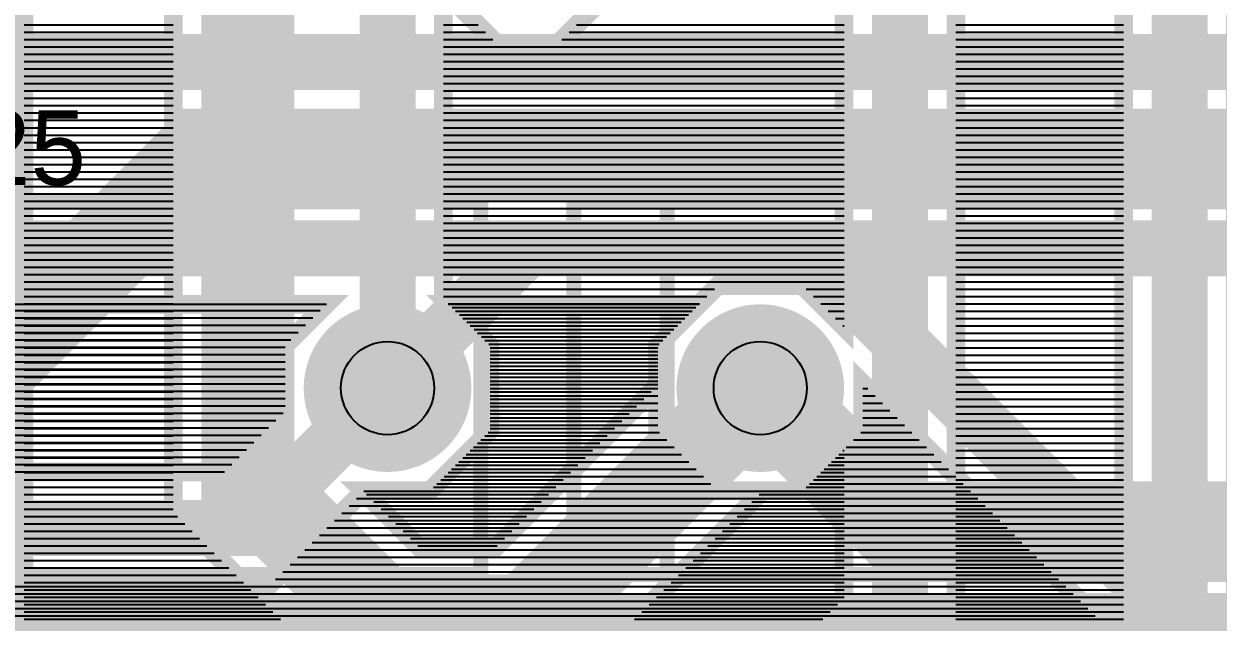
# Model space of a CAD drawing. Header units: inches. Extents: x -5.9 to 5.9, y -1.2 to 1.2.
# Drawn here: x 0.714 to 1.355, y -0.757 to -0.436 of the extents above; entities that cross this region are included whole.
import ezdxf

# ---------------------------------------------------------------- set-up
doc = ezdxf.new("R2010")
doc.units = ezdxf.units.IN
doc.layers.get('0').update_dxf_attribs({"linetype": 'CONTINUOUS'})

# ---------------------------------------------------------------- blocks, each defined once
blk = doc.blocks.new('EPAD')
at = {"const_width": 0.5}
blk.add_lwpolyline([(-0.25, 0, 1), (0.25, 0, 1)], format="xyb", close=True, dxfattribs=at)

msp = doc.modelspace()

# ---------------------------------------------------------------- linework, layer by layer
for points, const_width in [([(1.139059, 0.296074), (1.139059, -0.283719), (1.164059, -0.308719), (1.164059, -0.344074), (1.214059, -0.394074), (1.214059, -0.768926)], 0.01), ([(-1.090941, -0.7315), (-1.015941, -0.7315), (-0.990941, -0.7065), (0.609059, -0.7065), (0.809059, -0.5065), (2.159059, -0.5065), (2.234059, -0.4315), (2.234059, -0.1565), (2.109059, -0.0315)], 0.05), ([(1.364059, -0.119074), (1.364059, -0.818926), (1.159059, -1.023926), (1.159059, -1.052211), (1.12977, -1.0815), (1.088348, -1.0815), (1.059059, -1.052211), (1.059059, -1.010789), (1.088348, -0.9815), (1.116633, -0.9815), (1.304059, -0.794074), (1.304059, -0.119074), (1.321633, -0.1015), (1.346485, -0.1015), (1.364059, -0.119074)], 0.01), ([(0.892491, -0.7965), (0.794059, -0.698068), (0.794059, -0.239932), (0.817491, -0.2165), (0.944059, -0.2165), (0.944059, -0.1715), (0.83977, -0.1715), (0.82977, -0.1815), (0.788348, -0.1815), (0.759059, -0.152211), (0.759059, -0.123926), (0.746485, -0.1365), (0.721633, -0.1365), (0.714059, -0.128926), (0.714059, -0.818926)], 0.01), ([(1.109059, -1.0315), (1.334059, -0.8065), (1.334059, -0.1315)], 0.03), ([(1.109059, -0.6315), (0.984059, -0.7565), (0.909059, -0.7565), (0.834059, -0.6815), (0.834059, -0.2565), (0.959059, -0.2565)], 0.05), ([(1.709059, -0.9315), (1.709059, -0.5065), (1.659059, -0.4565), (-0.565941, -0.4565), (-0.690941, -0.3315)], 0.03), ([(0.909059, -0.6315), (0.909059, -0.3315)], 0.03), ([(1.109059, -0.3315), (1.184059, -0.4065), (1.184059, -0.7565), (1.109059, -0.8315)], 0.03), ([(0.939059, -0.372211), (0.939059, -0.583719), (0.964059, -0.608719), (0.964059, -0.654281), (0.931841, -0.6865), (0.895626, -0.6865), (0.925627, -0.7165), (0.967491, -0.7165), (1.054059, -0.629932), (1.054059, -0.608719), (1.086278, -0.5765), (1.131841, -0.5765), (1.154059, -0.598719), (1.154059, -0.418926)], 0.01), ([(2.059059, -0.4565), (0.184059, -0.4565), (0.134059, -0.4065), (-1.240941, -0.4065), (-1.290941, -0.4565), (-1.290941, -0.7815), (-1.340941, -0.8315), (-2.390941, -0.8315), (-2.590941, -1.0315)], 0.03), ([(1.024059, -0.423069), (1.000628, -0.4465), (0.967491, -0.4465), (0.944059, -0.423069)], 0.01), ([(0.459059, -0.7315), (0.959059, -0.7315), (0.959059, -0.5315), (0.459059, -0.5315), (0.459059, -0.7315)], 0.008), ([(0.459059, -0.7315), (0.959059, -0.7315), (0.959059, -0.5315), (0.459059, -0.5315), (0.459059, -0.7315)], 0.008), ([(0.459059, -0.7315), (0.959059, -0.7315), (0.959059, -0.5315), (0.459059, -0.5315), (0.459059, -0.7315)], 0.008), ([(1.009059, -0.7315), (2.159059, -0.7315), (2.159059, -0.5315), (1.009059, -0.5315), (1.009059, -0.7315)], 0.008), ([(1.009059, -0.7315), (2.159059, -0.7315), (2.159059, -0.5315), (1.009059, -0.5315), (1.009059, -0.7315)], 0.008), ([(1.009059, -0.7315), (2.159059, -0.7315), (2.159059, -0.5315), (1.009059, -0.5315), (1.009059, -0.7315)], 0.008), ([(1.059059, -0.5315), (1.059059, -0.7315)], 0.008), ([(1.059059, -0.5315), (1.059059, -0.7315)], 0.008), ([(1.059059, -0.5315), (1.059059, -0.7315)], 0.008), ([(2.109059, -0.9315), (2.034059, -1.0065), (1.584059, -1.0065), (1.134059, -0.5565), (0.409059, -0.5565), (0.359059, -0.6065), (0.034059, -0.6065)], 0.03), ([(3.409059, -0.6315), (3.359059, -0.5815), (2.234059, -0.5815), (2.209059, -0.5565), (0.984059, -0.5565), (0.909059, -0.6315)], 0.03), ([(0.034769, -0.7865), (0.621633, -0.7865), (0.654059, -0.818926), (0.654059, -0.818926), (0.671633, -0.8365), (0.696485, -0.8365), (0.714059, -0.818926), (0.714059, -0.794074), (0.696485, -0.7765), (0.696485, -0.7765), (0.656484, -0.7365), (0.846485, -0.7365), (0.896485, -0.6865), (0.931841, -0.6865), (0.964059, -0.654281), (0.964059, -0.608719), (0.94184, -0.5865), (1.076278, -0.5865), (1.054059, -0.608719)], 0.01), ([(0.854059, -0.608719), (0.854059, -0.644074), (0.821633, -0.6765), (0.54184, -0.6765), (0.564059, -0.654281), (0.564059, -0.608719), (0.54184, -0.5865), (0.876278, -0.5865), (0.854059, -0.608719)], 0.01), ([(1.054059, -0.608719), (1.054059, -0.654281), (1.086278, -0.6865), (1.131841, -0.6865), (1.164059, -0.654281), (1.164059, -0.628925), (1.516634, -0.9815), (1.488348, -0.9815), (1.459059, -1.010789), (1.459059, -1.052211), (1.483349, -1.0765), (1.134769, -1.0765), (1.159059, -1.052211), (1.159059, -1.010789), (1.12977, -0.9815), (1.088348, -0.9815), (1.068348, -1.0015), (0.946485, -1.0015), (0.846485, -0.9015), (0.656841, -0.9015)], 0.01), ([(1.109059, -0.6315), (1.184059, -0.7065), (2.184059, -0.7065)], 0.05), ([(0.909059, -0.6315), (0.834059, -0.7065), (-0.765941, -0.7065), (-1.090941, -1.0315)], 0.03), ([(2.234059, -0.6315), (2.234059, -0.7565), (0.084059, -0.7565), (0.009059, -0.8315)], 0.03), ([(1.116633, -0.7815), (1.154059, -0.744074), (1.154059, -0.664281), (1.131841, -0.6865), (1.110627, -0.6865), (1.000627, -0.7965)], 0.01)]:
    msp.add_lwpolyline(points, dxfattribs=dict(const_width=const_width))
for points in [[(0.714059, -0.436634), (0.794059, -0.436634)], [(0.714059, -0.440571), (0.794059, -0.440571)], [(0.939059, -0.436634), (0.957625, -0.436634)], [(0.939059, -0.440571), (0.961562, -0.440571)], [(1.006556, -0.440571), (1.154059, -0.440571)], [(1.010493, -0.436634), (1.154059, -0.436634)], [(1.214059, -0.436634), (1.304059, -0.436634)], [(1.214059, -0.440571), (1.304059, -0.440571)], [(0.714059, -0.444508), (0.794059, -0.444508)], [(0.714059, -0.448445), (0.794059, -0.448445)], [(0.939059, -0.444508), (0.965499, -0.444508)], [(0.939059, -0.448445), (1.154059, -0.448445)], [(1.002619, -0.444508), (1.154059, -0.444508)], [(1.214059, -0.444508), (1.304059, -0.444508)], [(1.214059, -0.448445), (1.304059, -0.448445)], [(0.714059, -0.452382), (0.794059, -0.452382)], [(0.939059, -0.452382), (1.154059, -0.452382)], [(1.214059, -0.452382), (1.304059, -0.452382)], [(0.714059, -0.456319), (0.794059, -0.456319)], [(0.714059, -0.460256), (0.794059, -0.460256)], [(0.939059, -0.456319), (1.154059, -0.456319)], [(0.939059, -0.460256), (1.154059, -0.460256)], [(1.214059, -0.456319), (1.304059, -0.456319)], [(1.214059, -0.460256), (1.304059, -0.460256)], [(0.714059, -0.464193), (0.794059, -0.464193)], [(0.939059, -0.464193), (1.154059, -0.464193)], [(1.214059, -0.464193), (1.304059, -0.464193)], [(0.714059, -0.46813), (0.794059, -0.46813)], [(0.714059, -0.472067), (0.794059, -0.472067)], [(0.939059, -0.46813), (1.154059, -0.46813)], [(0.939059, -0.472067), (1.154059, -0.472067)], [(1.214059, -0.46813), (1.304059, -0.46813)], [(1.214059, -0.472067), (1.304059, -0.472067)], [(0.714059, -0.476004), (0.794059, -0.476004)], [(0.714059, -0.479941), (0.794059, -0.479941)], [(0.939059, -0.476004), (1.154059, -0.476004)], [(0.939059, -0.479941), (1.154059, -0.479941)], [(1.214059, -0.476004), (1.304059, -0.476004)], [(1.214059, -0.479941), (1.304059, -0.479941)], [(0.714059, -0.483878), (0.794059, -0.483878)], [(0.939059, -0.483878), (1.154059, -0.483878)], [(1.214059, -0.483878), (1.304059, -0.483878)], [(0.714059, -0.487815), (0.794059, -0.487815)], [(0.714059, -0.491752), (0.794059, -0.491752)], [(0.939059, -0.487815), (1.154059, -0.487815)], [(0.939059, -0.491752), (1.154059, -0.491752)], [(1.214059, -0.487815), (1.304059, -0.487815)], [(1.214059, -0.491752), (1.304059, -0.491752)], [(0.714059, -0.495689), (0.794059, -0.495689)], [(0.714059, -0.499626), (0.794059, -0.499626)], [(0.939059, -0.495689), (1.154059, -0.495689)], [(0.939059, -0.499626), (1.154059, -0.499626)], [(1.214059, -0.495689), (1.304059, -0.495689)], [(1.214059, -0.499626), (1.304059, -0.499626)], [(0.714059, -0.503563), (0.794059, -0.503563)], [(0.939059, -0.503563), (1.154059, -0.503563)], [(1.214059, -0.503563), (1.304059, -0.503563)], [(0.714059, -0.5075), (0.794059, -0.5075)], [(0.714059, -0.511437), (0.794059, -0.511437)], [(0.939059, -0.5075), (1.154059, -0.5075)], [(0.939059, -0.511437), (1.154059, -0.511437)], [(1.214059, -0.5075), (1.304059, -0.5075)], [(1.214059, -0.511437), (1.304059, -0.511437)], [(0.714059, -0.515374), (0.794059, -0.515374)], [(0.939059, -0.515374), (1.154059, -0.515374)], [(1.214059, -0.515374), (1.304059, -0.515374)], [(0.714059, -0.519311), (0.794059, -0.519311)], [(0.714059, -0.523248), (0.794059, -0.523248)], [(0.939059, -0.519311), (1.154059, -0.519311)], [(0.939059, -0.523248), (1.154059, -0.523248)], [(1.214059, -0.519311), (1.304059, -0.519311)], [(1.214059, -0.523248), (1.304059, -0.523248)], [(0.714059, -0.527185), (0.794059, -0.527185)], [(0.714059, -0.531122), (0.794059, -0.531122)], [(0.939059, -0.527185), (1.154059, -0.527185)], [(0.939059, -0.531122), (1.154059, -0.531122)], [(1.214059, -0.527185), (1.304059, -0.527185)], [(1.214059, -0.531122), (1.304059, -0.531122)], [(0.714059, -0.535059), (0.794059, -0.535059)], [(0.939059, -0.535059), (1.154059, -0.535059)], [(1.214059, -0.535059), (1.304059, -0.535059)], [(0.714059, -0.538996), (0.794059, -0.538996)], [(0.714059, -0.542933), (0.794059, -0.542933)], [(0.939059, -0.538996), (1.154059, -0.538996)], [(0.939059, -0.542933), (1.154059, -0.542933)], [(1.214059, -0.538996), (1.304059, -0.538996)], [(1.214059, -0.542933), (1.304059, -0.542933)], [(0.714059, -0.54687), (0.794059, -0.54687)], [(0.714059, -0.550807), (0.794059, -0.550807)], [(0.939059, -0.54687), (1.154059, -0.54687)], [(0.939059, -0.550807), (1.154059, -0.550807)], [(1.214059, -0.54687), (1.304059, -0.54687)], [(1.214059, -0.550807), (1.304059, -0.550807)], [(0.714059, -0.554744), (0.794059, -0.554744)], [(0.939059, -0.554744), (1.154059, -0.554744)], [(1.214059, -0.554744), (1.304059, -0.554744)], [(0.714059, -0.558681), (0.794059, -0.558681)], [(0.714059, -0.562618), (0.794059, -0.562618)], [(0.939059, -0.558681), (1.154059, -0.558681)], [(0.939059, -0.562618), (1.154059, -0.562618)], [(1.214059, -0.558681), (1.304059, -0.558681)], [(1.214059, -0.562618), (1.304059, -0.562618)], [(0.714059, -0.566555), (0.794059, -0.566555)], [(0.939059, -0.566555), (1.154059, -0.566555)], [(1.214059, -0.566555), (1.304059, -0.566555)], [(0.714059, -0.570492), (0.794059, -0.570492)], [(0.714059, -0.574429), (0.794059, -0.574429)], [(0.939059, -0.570492), (1.154059, -0.570492)], [(0.939059, -0.574429), (1.154059, -0.574429)], [(1.214059, -0.570492), (1.304059, -0.570492)], [(1.214059, -0.574429), (1.304059, -0.574429)], [(0.714059, -0.578366), (0.794059, -0.578366)], [(0.714059, -0.582303), (0.794059, -0.582303)], [(0.939059, -0.578366), (1.084412, -0.578366)], [(0.939059, -0.582303), (1.080475, -0.582303)], [(1.133706, -0.578366), (1.154059, -0.578366)], [(1.137643, -0.582303), (1.154059, -0.582303)], [(1.214059, -0.578366), (1.304059, -0.578366)], [(1.214059, -0.582303), (1.304059, -0.582303)], [(0.54184, -0.5865), (0.876278, -0.5865)], [(0.714059, -0.58624), (0.794059, -0.58624)], [(0.94158, -0.58624), (1.076538, -0.58624)], [(0.94184, -0.5865), (1.076278, -0.5865)], [(0.943652, -0.588311), (1.074467, -0.588311)], [(1.14158, -0.58624), (1.154059, -0.58624)], [(1.214059, -0.58624), (1.304059, -0.58624)], [(0.545226, -0.589886), (0.872892, -0.589886)], [(0.549163, -0.593823), (0.868955, -0.593823)], [(0.714059, -0.590177), (0.794059, -0.590177)], [(0.714059, -0.594114), (0.794059, -0.594114)], [(0.945517, -0.590177), (1.072601, -0.590177)], [(0.947589, -0.592248), (1.07053, -0.592248)], [(0.949454, -0.594114), (1.068664, -0.594114)], [(1.145517, -0.590177), (1.154059, -0.590177)], [(1.149454, -0.594114), (1.154059, -0.594114)], [(1.214059, -0.590177), (1.304059, -0.590177)], [(1.214059, -0.594114), (1.304059, -0.594114)], [(0.5531, -0.59776), (0.865018, -0.59776)], [(0.557037, -0.601697), (0.861081, -0.601697)], [(0.714059, -0.598051), (0.794059, -0.598051)], [(0.714059, -0.601988), (0.794059, -0.601988)], [(0.951526, -0.596185), (1.066593, -0.596185)], [(0.953391, -0.598051), (1.064727, -0.598051)], [(0.955463, -0.600122), (1.062656, -0.600122)], [(0.957328, -0.601988), (1.06079, -0.601988)], [(1.153391, -0.598051), (1.154059, -0.598051)], [(1.214059, -0.598051), (1.304059, -0.598051)], [(1.214059, -0.601988), (1.304059, -0.601988)], [(0.560974, -0.605634), (0.857144, -0.605634)], [(0.714059, -0.605925), (0.794059, -0.605925)], [(0.9594, -0.604059), (1.058719, -0.604059)], [(0.961265, -0.605925), (1.056853, -0.605925)], [(0.963337, -0.607996), (1.054781, -0.607996)], [(1.214059, -0.605925), (1.304059, -0.605925)], [(0.564059, -0.609571), (0.854059, -0.609571)], [(0.564059, -0.613508), (0.854059, -0.613508)], [(0.714059, -0.609862), (0.794059, -0.609862)], [(0.714059, -0.613799), (0.794059, -0.613799)], [(0.964059, -0.609862), (1.054059, -0.609862)], [(0.964059, -0.611933), (1.054059, -0.611933)], [(0.964059, -0.613799), (1.054059, -0.613799)], [(1.214059, -0.609862), (1.304059, -0.609862)], [(1.214059, -0.613799), (1.304059, -0.613799)], [(0.564059, -0.617445), (0.854059, -0.617445)], [(0.564059, -0.621382), (0.854059, -0.621382)], [(0.714059, -0.617736), (0.794059, -0.617736)], [(0.964059, -0.61587), (1.054059, -0.61587)], [(0.964059, -0.617736), (1.054059, -0.617736)], [(0.964059, -0.619807), (1.054059, -0.619807)], [(1.214059, -0.617736), (1.304059, -0.617736)], [(0.564059, -0.625319), (0.854059, -0.625319)], [(0.714059, -0.621673), (0.794059, -0.621673)], [(0.714059, -0.62561), (0.794059, -0.62561)], [(0.964059, -0.621673), (1.054059, -0.621673)], [(0.964059, -0.623744), (1.054059, -0.623744)], [(0.964059, -0.62561), (1.054059, -0.62561)], [(0.964059, -0.627681), (1.054059, -0.627681)], [(1.214059, -0.621673), (1.304059, -0.621673)], [(1.214059, -0.62561), (1.304059, -0.62561)], [(0.564059, -0.629256), (0.854059, -0.629256)], [(0.564059, -0.633193), (0.854059, -0.633193)], [(0.714059, -0.629547), (0.794059, -0.629547)], [(0.714059, -0.633484), (0.794059, -0.633484)], [(0.964059, -0.629547), (1.054059, -0.629547)], [(0.964059, -0.631619), (1.054059, -0.631619)], [(0.964059, -0.633484), (1.050507, -0.633484)], [(1.164059, -0.631619), (1.166752, -0.631619)], [(1.214059, -0.629547), (1.304059, -0.629547)], [(1.214059, -0.633484), (1.304059, -0.633484)], [(0.564059, -0.63713), (0.854059, -0.63713)], [(0.714059, -0.637421), (0.794059, -0.637421)], [(0.964059, -0.635556), (1.054059, -0.635556)], [(0.964059, -0.637421), (1.04657, -0.637421)], [(0.964059, -0.639493), (1.054059, -0.639493)], [(1.164059, -0.635556), (1.170689, -0.635556)], [(1.164059, -0.639493), (1.174626, -0.639493)], [(1.214059, -0.637421), (1.304059, -0.637421)], [(0.564059, -0.641067), (0.854059, -0.641067)], [(0.564059, -0.645004), (0.85313, -0.645004)], [(0.714059, -0.641358), (0.794059, -0.641358)], [(0.714059, -0.645295), (0.794059, -0.645295)], [(0.964059, -0.641358), (1.042633, -0.641358)], [(0.964059, -0.64343), (1.054059, -0.64343)], [(0.964059, -0.645295), (1.038696, -0.645295)], [(1.164059, -0.64343), (1.178563, -0.64343)], [(1.214059, -0.641358), (1.304059, -0.641358)], [(1.214059, -0.645295), (1.304059, -0.645295)], [(0.564059, -0.648941), (0.849193, -0.648941)], [(0.564059, -0.652878), (0.845256, -0.652878)], [(0.714059, -0.649232), (0.794059, -0.649232)], [(0.714059, -0.653169), (0.794059, -0.653169)], [(0.964059, -0.647367), (1.054059, -0.647367)], [(0.964059, -0.649232), (1.034759, -0.649232)], [(0.964059, -0.651304), (1.054059, -0.651304)], [(0.964059, -0.653169), (1.030822, -0.653169)], [(1.164059, -0.647367), (1.1825, -0.647367)], [(1.164059, -0.651304), (1.186437, -0.651304)], [(1.214059, -0.649232), (1.304059, -0.649232)], [(1.214059, -0.653169), (1.304059, -0.653169)], [(0.561525, -0.656815), (0.841319, -0.656815)], [(0.714059, -0.657106), (0.794059, -0.657106)], [(0.959163, -0.659178), (1.058956, -0.659178)], [(0.961234, -0.657106), (1.026885, -0.657106)], [(0.9631, -0.655241), (1.055019, -0.655241)], [(1.159163, -0.659178), (1.194311, -0.659178)], [(1.1631, -0.655241), (1.190374, -0.655241)], [(1.214059, -0.657106), (1.304059, -0.657106)], [(0.553651, -0.664689), (0.833444, -0.664689)], [(0.557588, -0.660752), (0.837381, -0.660752)], [(0.714059, -0.661043), (0.794059, -0.661043)], [(0.714059, -0.66498), (0.794059, -0.66498)], [(0.95336, -0.66498), (1.019011, -0.66498)], [(0.955226, -0.663115), (1.062893, -0.663115)], [(0.957297, -0.661043), (1.022948, -0.661043)], [(1.15336, -0.66498), (1.154059, -0.66498)], [(1.155226, -0.663115), (1.198248, -0.663115)], [(1.214059, -0.661043), (1.304059, -0.661043)], [(1.214059, -0.66498), (1.304059, -0.66498)], [(0.545777, -0.672563), (0.82557, -0.672563)], [(0.549714, -0.668626), (0.829507, -0.668626)], [(0.714059, -0.668917), (0.794059, -0.668917)], [(0.714059, -0.672854), (0.794059, -0.672854)], [(0.945486, -0.672854), (1.011137, -0.672854)], [(0.947352, -0.670989), (1.070767, -0.670989)], [(0.949423, -0.668917), (1.015074, -0.668917)], [(0.951289, -0.667052), (1.06683, -0.667052)], [(1.145486, -0.672854), (1.154059, -0.672854)], [(1.147352, -0.670989), (1.206122, -0.670989)], [(1.149423, -0.668917), (1.154059, -0.668917)], [(1.151289, -0.667052), (1.202185, -0.667052)], [(1.214059, -0.668917), (1.304059, -0.668917)], [(1.214059, -0.672854), (1.304059, -0.672854)], [(0.54184, -0.6765), (0.821633, -0.6765)], [(0.714059, -0.676791), (0.794059, -0.676791)], [(0.939478, -0.678863), (1.078641, -0.678863)], [(0.941549, -0.676791), (1.0072, -0.676791)], [(0.943415, -0.674926), (1.074704, -0.674926)], [(1.139478, -0.678863), (1.213996, -0.678863)], [(1.141549, -0.676791), (1.154059, -0.676791)], [(1.143415, -0.674926), (1.210059, -0.674926)], [(1.214059, -0.676791), (1.304059, -0.676791)], [(0.714059, -0.680728), (0.794059, -0.680728)], [(0.714059, -0.684665), (0.794059, -0.684665)], [(0.933675, -0.684665), (0.999326, -0.684665)], [(0.935541, -0.6828), (1.082578, -0.6828)], [(0.937612, -0.680728), (1.003263, -0.680728)], [(1.133675, -0.684665), (1.154059, -0.684665)], [(1.135541, -0.6828), (1.217933, -0.6828)], [(1.137612, -0.680728), (1.154059, -0.680728)], [(1.214059, -0.680728), (1.304059, -0.680728)], [(1.214059, -0.684665), (1.304059, -0.684665)], [(0.714059, -0.688602), (0.794059, -0.688602)], [(0.892311, -0.690674), (1.225807, -0.690674)], [(0.896248, -0.686737), (1.22187, -0.686737)], [(0.897729, -0.688602), (0.995389, -0.688602)], [(1.108524, -0.688602), (1.154059, -0.688602)], [(1.214059, -0.688602), (1.304059, -0.688602)], [(0.714059, -0.692539), (0.794059, -0.692539)], [(0.714059, -0.696476), (0.794059, -0.696476)], [(0.888374, -0.694611), (1.229744, -0.694611)], [(0.901666, -0.692539), (0.991452, -0.692539)], [(0.905603, -0.696476), (0.987515, -0.696476)], [(1.10065, -0.696476), (1.154059, -0.696476)], [(1.104587, -0.692539), (1.154059, -0.692539)], [(1.214059, -0.692539), (1.304059, -0.692539)], [(1.214059, -0.696476), (1.304059, -0.696476)], [(0.714059, -0.700413), (0.796405, -0.700413)], [(0.714059, -0.70435), (0.800342, -0.70435)], [(0.8805, -0.702485), (1.237619, -0.702485)], [(0.884437, -0.698548), (1.233681, -0.698548)], [(0.90954, -0.700413), (0.983578, -0.700413)], [(0.913477, -0.70435), (0.979641, -0.70435)], [(1.092776, -0.70435), (1.154059, -0.70435)], [(1.096713, -0.700413), (1.154059, -0.700413)], [(1.214059, -0.700413), (1.304059, -0.700413)], [(1.214059, -0.70435), (1.304059, -0.70435)], [(0.714059, -0.708287), (0.804279, -0.708287)], [(0.872626, -0.710359), (1.245493, -0.710359)], [(0.876563, -0.706422), (1.241556, -0.706422)], [(0.917414, -0.708287), (0.975704, -0.708287)], [(1.088839, -0.708287), (1.154059, -0.708287)], [(1.214059, -0.708287), (1.304059, -0.708287)], [(0.714059, -0.712224), (0.808216, -0.712224)], [(0.714059, -0.716161), (0.812153, -0.716161)], [(0.868689, -0.714296), (1.24943, -0.714296)], [(0.921351, -0.712224), (0.971767, -0.712224)], [(0.925288, -0.716161), (0.96783, -0.716161)], [(1.080965, -0.716161), (1.154059, -0.716161)], [(1.084902, -0.712224), (1.154059, -0.712224)], [(1.214059, -0.712224), (1.304059, -0.712224)], [(1.214059, -0.716161), (1.304059, -0.716161)], [(0.714059, -0.720098), (0.81609, -0.720098)], [(0.714059, -0.724035), (0.820027, -0.724035)], [(0.860815, -0.72217), (1.257304, -0.72217)], [(0.864752, -0.718233), (1.253367, -0.718233)], [(1.073091, -0.724035), (1.154059, -0.724035)], [(1.077028, -0.720098), (1.154059, -0.720098)], [(1.214059, -0.720098), (1.304059, -0.720098)], [(1.214059, -0.724035), (1.304059, -0.724035)], [(0.714059, -0.727972), (0.823964, -0.727972)], [(0.852941, -0.730044), (1.265178, -0.730044)], [(0.856878, -0.726107), (1.261241, -0.726107)], [(1.069154, -0.727972), (1.154059, -0.727972)], [(1.214059, -0.727972), (1.304059, -0.727972)], [(0.714059, -0.731909), (0.827901, -0.731909)], [(0.714059, -0.735846), (0.831838, -0.735846)], [(0.849004, -0.733981), (1.269115, -0.733981)], [(1.06128, -0.735846), (1.154059, -0.735846)], [(1.065217, -0.731909), (1.154059, -0.731909)], [(1.214059, -0.731909), (1.304059, -0.731909)], [(1.214059, -0.735846), (1.304059, -0.735846)], [(0.657902, -0.737918), (1.273052, -0.737918)], [(0.661839, -0.741855), (1.276989, -0.741855)], [(0.714059, -0.739783), (0.835775, -0.739783)], [(1.057343, -0.739783), (1.154059, -0.739783)], [(1.214059, -0.739783), (1.304059, -0.739783)], [(0.665776, -0.745792), (1.280926, -0.745792)], [(0.669713, -0.749729), (1.284863, -0.749729)], [(0.714059, -0.74372), (0.839712, -0.74372)], [(0.714059, -0.747657), (0.843649, -0.747657)], [(1.049469, -0.747657), (1.150476, -0.747657)], [(1.053406, -0.74372), (1.154059, -0.74372)], [(1.214059, -0.74372), (1.304059, -0.74372)], [(1.214059, -0.747657), (1.304059, -0.747657)], [(0.67365, -0.753666), (1.2888, -0.753666)], [(0.714059, -0.751594), (0.847586, -0.751594)], [(0.714059, -0.755531), (0.851523, -0.755531)], [(1.041595, -0.755531), (1.142602, -0.755531)], [(1.045532, -0.751594), (1.146539, -0.751594)], [(1.214059, -0.751594), (1.304059, -0.751594)], [(1.214059, -0.755531), (1.304059, -0.755531)]]:
    msp.add_lwpolyline(points)
for centre in [(0.909059, -0.6315), (1.109059, -0.6315)]:
    msp.add_circle(centre, 0.025)

# ---------------------------------------------------------------- block references
for p, xscale, yscale in [((0.909059, -0.6315), 0.09, 0.09), ((1.109059, -0.6315), 0.09, 0.09), ((0.909059, -0.6315), 0.08, 0.08), ((1.109059, -0.6315), 0.08, 0.08)]:
    msp.add_blockref('EPAD', p, dxfattribs=dict(xscale=xscale, yscale=yscale))

# ---------------------------------------------------------------- texts
msp.add_text('C25', height=0.04).set_placement((0.649059, -0.5225))
msp.add_text('C25', height=0.04).set_placement((0.649059, -0.5225))
msp.add_text('C25', height=0.04).set_placement((0.649059, -0.5225))

doc.saveas('drawing.dxf')
